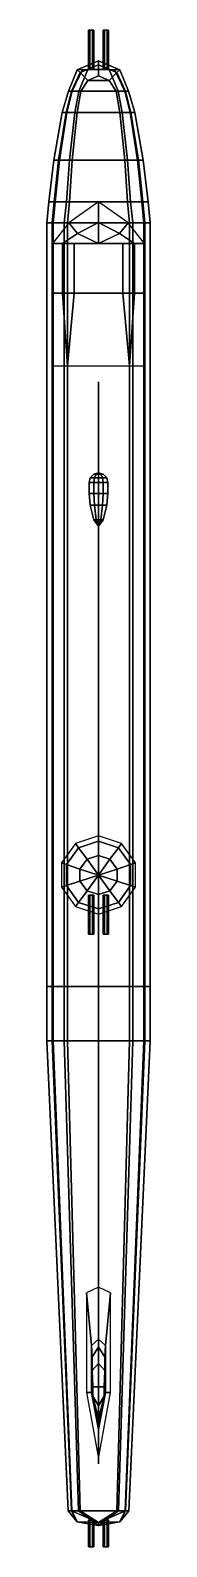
# Model space of a CAD drawing. Extents: x -1 to 1, y -14.2 to 14.6.
import ezdxf

# ---------------------------------------------------------------- set-up
doc = ezdxf.new("R2010")
doc.units = 0
doc.layers.get('0').update_dxf_attribs({"linetype": 'CONTINUOUS'})

msp = doc.modelspace()

# ---------------------------------------------------------------- linework, layer by layer
for points in [[(-0.165, 14.57, 0.293), (-0.19, 14.57, 0.25), (-0.19, 13.83, 0.25), (-0.165, 13.83, 0.293)], [(-0.19, 14.57, 0.25), (-0.165, 14.57, 0.207), (-0.165, 13.83, 0.207), (-0.19, 13.83, 0.25)], [(-0.09, 14.57, 0.25), (-0.19, 14.57, 0.25), (-0.165, 14.57, 0.293), (-0.115, 14.57, 0.293)], [(-0.115, 14.57, 0.207), (-0.165, 14.57, 0.207), (-0.19, 14.57, 0.25), (-0.09, 14.57, 0.25)], [(-0.115, 14.57, 0.293), (-0.165, 14.57, 0.293), (-0.165, 13.83, 0.293), (-0.115, 13.83, 0.293)], [(-0.165, 14.57, 0.207), (-0.115, 14.57, 0.207), (-0.115, 13.83, 0.207), (-0.165, 13.83, 0.207)], [(-0.09, 14.57, 0.25), (-0.115, 14.57, 0.293), (-0.115, 13.83, 0.293), (-0.09, 13.83, 0.25)], [(-0.115, 14.57, 0.207), (-0.09, 14.57, 0.25), (-0.09, 13.83, 0.25), (-0.115, 13.83, 0.207)], [(0.09, 14.57, 0.25), (0.115, 14.57, 0.207), (0.115, 13.83, 0.207), (0.09, 13.83, 0.25)], [(0.115, 14.57, 0.293), (0.09, 14.57, 0.25), (0.09, 13.83, 0.25), (0.115, 13.83, 0.293)], [(0.165, 14.57, 0.207), (0.115, 14.57, 0.207), (0.09, 14.57, 0.25), (0.19, 14.57, 0.25)], [(0.19, 14.57, 0.25), (0.09, 14.57, 0.25), (0.115, 14.57, 0.293), (0.165, 14.57, 0.293)], [(0.115, 14.57, 0.207), (0.165, 14.57, 0.207), (0.165, 13.83, 0.207), (0.115, 13.83, 0.207)], [(0.165, 14.57, 0.293), (0.115, 14.57, 0.293), (0.115, 13.83, 0.293), (0.165, 13.83, 0.293)], [(0.165, 14.57, 0.207), (0.19, 14.57, 0.25), (0.19, 13.83, 0.25), (0.165, 13.83, 0.207)], [(0.19, 14.57, 0.25), (0.165, 14.57, 0.293), (0.165, 13.83, 0.293), (0.19, 13.83, 0.25)], [(-0.403, 13.823, -0.86), (-0.302, 13.827, -0.95), (-0.498, 13.42, -1.045), (-0.571, 13.42, -0.93)], [(-0.403, 13.823, -0.86), (-0.571, 13.42, -0.93), (-0.571, 13.42, 0.267), (-0.403, 13.823, 0.14)], [(-0.349, 13.769, 0.425), (-0.403, 13.823, 0.14), (-0.571, 13.42, 0.267), (-0.51, 13.42, 0.431)], [(-0.302, 13.827, -0.95), (-0.2, 13.83, -1.04), (-0.371, 13.42, -1.13), (-0.498, 13.42, -1.045)], [(0, 13.99, -0.86), (-0.403, 13.823, -0.86), (-0.403, 13.823, 0.14), (0, 13.99, 0.14)], [(0, 13.83, -1.04), (-0.2, 13.83, -1.04), (-0.403, 13.823, -0.86), (0, 13.99, -0.86)], [(0, 13.914, 0.425), (0, 13.99, 0.14), (-0.403, 13.823, 0.14), (-0.349, 13.769, 0.425)], [(-0.2, 13.83, -1.04), (0.2, 13.83, -1.04), (0.371, 13.42, -1.13), (-0.371, 13.42, -1.13)], [(0, 13.705, 0.634), (0, 13.914, 0.425), (-0.349, 13.769, 0.425), (-0.202, 13.622, 0.634)], [(0.403, 13.823, -0.86), (0, 13.99, -0.86), (0, 13.99, 0.14), (0.403, 13.823, 0.14)], [(0.2, 13.83, -1.04), (0, 13.83, -1.04), (0, 13.99, -0.86), (0.403, 13.823, -0.86)], [(0.349, 13.769, 0.425), (0.403, 13.823, 0.14), (0, 13.99, 0.14), (0, 13.914, 0.425)], [(0.202, 13.622, 0.634), (0.349, 13.769, 0.425), (0, 13.914, 0.425), (0, 13.705, 0.634)], [(0.498, 13.42, -1.045), (0.371, 13.42, -1.13), (0.2, 13.83, -1.04), (0.302, 13.827, -0.95)], [(0.571, 13.42, -0.93), (0.498, 13.42, -1.045), (0.302, 13.827, -0.95), (0.403, 13.823, -0.86)], [(0.51, 13.42, 0.431), (0.571, 13.42, 0.267), (0.403, 13.823, 0.14), (0.349, 13.769, 0.425)], [(0.571, 13.42, -0.93), (0.403, 13.823, -0.86), (0.403, 13.823, 0.14), (0.571, 13.42, 0.267)], [(-0.202, 13.622, 0.634), (-0.349, 13.769, 0.425), (-0.51, 13.42, 0.431), (-0.334, 13.42, 0.65)], [(-0.334, 13.42, 0.65), (0.334, 13.42, 0.65), (0.202, 13.622, 0.634), (-0.202, 13.622, 0.634)], [(-0.202, 13.622, 0.634), (0.202, 13.622, 0.634), (0, 13.705, 0.634)], [(0.334, 13.42, 0.65), (0.51, 13.42, 0.431), (0.349, 13.769, 0.425), (0.202, 13.622, 0.634)], [(-0.51, 13.42, 0.431), (-0.571, 13.42, 0.267), (-0.687, 13.01, 0.464), (-0.614, 13.01, 0.661)], [(-0.571, 13.42, 0.267), (-0.571, 13.42, -0.93), (-0.687, 13.01, -0.975), (-0.687, 13.01, 0.464)], [(-0.571, 13.42, -0.93), (-0.498, 13.42, -1.045), (-0.599, 13.01, -1.114), (-0.687, 13.01, -0.975)], [(-0.334, 13.42, 0.65), (-0.51, 13.42, 0.431), (-0.614, 13.01, 0.661), (-0.402, 13.01, 0.924)], [(-0.498, 13.42, -1.045), (-0.371, 13.42, -1.13), (-0.446, 13.01, -1.216), (-0.599, 13.01, -1.114)], [(-0.371, 13.42, -1.13), (0.371, 13.42, -1.13), (0.446, 13.01, -1.216), (-0.446, 13.01, -1.216)], [(-0.402, 13.01, 0.924), (0.402, 13.01, 0.924), (0.334, 13.42, 0.65), (-0.334, 13.42, 0.65)], [(0.402, 13.01, 0.924), (0.614, 13.01, 0.661), (0.51, 13.42, 0.431), (0.334, 13.42, 0.65)], [(0.599, 13.01, -1.114), (0.446, 13.01, -1.216), (0.371, 13.42, -1.13), (0.498, 13.42, -1.045)], [(0.687, 13.01, -0.975), (0.599, 13.01, -1.114), (0.498, 13.42, -1.045), (0.571, 13.42, -0.93)], [(0.614, 13.01, 0.661), (0.687, 13.01, 0.464), (0.571, 13.42, 0.267), (0.51, 13.42, 0.431)], [(0.687, 13.01, 0.464), (0.687, 13.01, -0.975), (0.571, 13.42, -0.93), (0.571, 13.42, 0.267)], [(-0.614, 13.01, 0.661), (-0.687, 13.01, 0.464), (-0.85, 12.11, 0.73), (-0.76, 12.11, 0.974)], [(-0.687, 13.01, 0.464), (-0.687, 13.01, -0.975), (-0.85, 12.11, -1.052), (-0.85, 12.11, 0.73)], [(-0.687, 13.01, -0.975), (-0.599, 13.01, -1.114), (-0.742, 12.11, -1.223), (-0.85, 12.11, -1.052)], [(-0.402, 13.01, 0.924), (-0.614, 13.01, 0.661), (-0.76, 12.11, 0.974), (-0.497, 12.11, 1.3)], [(-0.599, 13.01, -1.114), (-0.446, 13.01, -1.216), (-0.552, 12.11, -1.35), (-0.742, 12.11, -1.223)], [(-0.446, 13.01, -1.216), (0.446, 13.01, -1.216), (0.552, 12.11, -1.35), (-0.552, 12.11, -1.35)], [(-0.497, 12.11, 1.3), (0.497, 12.11, 1.3), (0.402, 13.01, 0.924), (-0.402, 13.01, 0.924)], [(0.497, 12.11, 1.3), (0.76, 12.11, 0.974), (0.614, 13.01, 0.661), (0.402, 13.01, 0.924)], [(0.742, 12.11, -1.223), (0.552, 12.11, -1.35), (0.446, 13.01, -1.216), (0.599, 13.01, -1.114)], [(0.85, 12.11, -1.052), (0.742, 12.11, -1.223), (0.599, 13.01, -1.114), (0.687, 13.01, -0.975)], [(0.76, 12.11, 0.974), (0.85, 12.11, 0.73), (0.687, 13.01, 0.464), (0.614, 13.01, 0.661)], [(0.85, 12.11, 0.73), (0.85, 12.11, -1.052), (0.687, 13.01, -0.975), (0.687, 13.01, 0.464)], [(-0.76, 12.11, 0.974), (-0.85, 12.11, 0.73), (-0.94, 11.32, 0.95), (-0.84, 11.32, 1.22)], [(-0.85, 12.11, 0.73), (-0.85, 12.11, -1.052), (-0.94, 11.32, -1.02), (-0.94, 11.32, 0.95)], [(-0.85, 12.11, -1.052), (-0.742, 12.11, -1.223), (-0.82, 11.32, -1.21), (-0.94, 11.32, -1.02)], [(-0.497, 12.11, 1.3), (-0.76, 12.11, 0.974), (-0.84, 11.32, 1.22), (-0.55, 11.32, 1.58)], [(-0.742, 12.11, -1.223), (-0.552, 12.11, -1.35), (-0.61, 11.32, -1.35), (-0.82, 11.32, -1.21)], [(-0.552, 12.11, -1.35), (0.552, 12.11, -1.35), (0.61, 11.32, -1.35), (-0.61, 11.32, -1.35)], [(-0.55, 11.32, 1.58), (0.55, 11.32, 1.58), (0.497, 12.11, 1.3), (-0.497, 12.11, 1.3)], [(0.55, 11.32, 1.58), (0.84, 11.32, 1.22), (0.76, 12.11, 0.974), (0.497, 12.11, 1.3)], [(0.82, 11.32, -1.21), (0.61, 11.32, -1.35), (0.552, 12.11, -1.35), (0.742, 12.11, -1.223)], [(0.94, 11.32, -1.02), (0.82, 11.32, -1.21), (0.742, 12.11, -1.223), (0.85, 12.11, -1.052)], [(0.84, 11.32, 1.22), (0.94, 11.32, 0.95), (0.85, 12.11, 0.73), (0.76, 12.11, 0.974)], [(0.94, 11.32, 0.95), (0.94, 11.32, -1.02), (0.85, 12.11, -1.052), (0.85, 12.11, 0.73)], [(-0.84, 11.32, 1.22), (-0.94, 11.32, 0.95), (-0.98, 10.92, 0.95), (-0.88, 10.92, 1.22)], [(-0.94, 11.32, 0.95), (-0.94, 11.32, -1.02), (-0.98, 10.92, -1.02), (-0.98, 10.92, 0.95)], [(-0.94, 11.32, -1.02), (-0.82, 11.32, -1.21), (-0.86, 10.92, -1.21), (-0.98, 10.92, -1.02)], [(-0.55, 11.32, 1.58), (-0.84, 11.32, 1.22), (-0.88, 10.92, 1.22), (-0.59, 10.92, 1.58)], [(-0.82, 11.32, -1.21), (-0.61, 11.32, -1.35), (-0.65, 10.92, -1.35), (-0.86, 10.92, -1.21)], [(0.65, 10.92, -1.35), (-0.65, 10.92, -1.35), (-0.61, 11.32, -1.35), (0.61, 11.32, -1.35)], [(0.55, 11.32, 1.58), (-0.55, 11.32, 1.58), (-0.59, 10.92, 1.58), (0.59, 10.92, 1.58)], [(-0.56, 10.92, 1.58), (-0.4, 10.72, 1.94), (0, 10.93, 1.94), (0, 11.32, 1.58)], [(0, 11.32, 1.58), (0, 10.93, 1.94), (0.4, 10.72, 1.94), (0.56, 10.92, 1.58)], [(0.59, 10.92, 1.58), (0.88, 10.92, 1.22), (0.84, 11.32, 1.22), (0.55, 11.32, 1.58)], [(0.86, 10.92, -1.21), (0.65, 10.92, -1.35), (0.61, 11.32, -1.35), (0.82, 11.32, -1.21)], [(0.98, 10.92, -1.02), (0.86, 10.92, -1.21), (0.82, 11.32, -1.21), (0.94, 11.32, -1.02)], [(0.88, 10.92, 1.22), (0.98, 10.92, 0.95), (0.94, 11.32, 0.95), (0.84, 11.32, 1.22)], [(0.98, 10.92, 0.95), (0.98, 10.92, -1.02), (0.94, 11.32, -1.02), (0.94, 11.32, 0.95)], [(-0.4, 10.72, 1.94), (0, 10.53, 2.13), (0, 10.53, 2.13), (0, 10.93, 1.94)], [(0, 10.93, 1.94), (0, 10.53, 2.13), (0, 10.53, 2.13), (0.4, 10.72, 1.94)], [(-0.98, 10.92, 0.95), (-0.98, 10.92, -1.02), (-0.98, -3.55, -1.02), (-0.98, -3.55, 0.95)], [(-0.98, 10.92, -1.02), (-0.86, 10.92, -1.21), (-0.86, -3.55, -1.21), (-0.98, -3.55, -1.02)], [(-0.88, 10.92, 1.22), (-0.98, 10.92, 0.95), (-0.98, -4.58, 0.95), (-0.88, -4.58, 1.22)], [(-0.59, 10.92, 1.58), (-0.88, 10.92, 1.22), (-0.88, -4.58, 1.22), (-0.59, -4.58, 1.58)], [(-0.87, 10.53, 1.23), (-0.68, 10.53, 1.94), (-0.4, 10.72, 1.94), (-0.56, 10.92, 1.58)], [(-0.86, 10.92, -1.21), (-0.65, 10.92, -1.35), (-0.65, -3.55, -1.35), (-0.86, -3.55, -1.21)], [(-0.68, 10.53, 1.94), (-0.46, 10.53, 2.13), (0, 10.53, 2.13), (-0.4, 10.72, 1.94)], [(0.65, -3.55, -1.35), (-0.65, -3.55, -1.35), (-0.65, 10.92, -1.35), (0.65, 10.92, -1.35)], [(0.59, 10.92, 1.58), (-0.59, 10.92, 1.58), (-0.59, -4.58, 1.58), (0.59, -4.58, 1.58)], [(0.4, 10.72, 1.94), (0, 10.53, 2.13), (0.46, 10.53, 2.13), (0.68, 10.53, 1.94)], [(0.56, 10.92, 1.58), (0.4, 10.72, 1.94), (0.68, 10.53, 1.94), (0.87, 10.53, 1.23)], [(0.59, -4.58, 1.58), (0.88, -4.58, 1.22), (0.88, 10.92, 1.22), (0.59, 10.92, 1.58)], [(0.86, -3.55, -1.21), (0.65, -3.55, -1.35), (0.65, 10.92, -1.35), (0.86, 10.92, -1.21)], [(0.98, -3.55, -1.02), (0.86, -3.55, -1.21), (0.86, 10.92, -1.21), (0.98, 10.92, -1.02)], [(0.88, -4.58, 1.22), (0.98, -4.58, 0.95), (0.98, 10.92, 0.95), (0.88, 10.92, 1.22)], [(0.98, -3.55, 0.95), (0.98, -3.55, -1.02), (0.98, 10.92, -1.02), (0.98, 10.92, 0.95)], [(-0.87, 9.59, 1.23), (-0.68, 9.59, 1.94), (-0.68, 10.53, 1.94), (-0.87, 10.53, 1.23)], [(-0.68, 9.59, 1.94), (-0.46, 9.59, 2.13), (-0.46, 10.53, 2.13), (-0.68, 10.53, 1.94)], [(0.46, 10.53, 2.13), (-0.46, 10.53, 2.13), (-0.46, 9.59, 2.13), (0.46, 9.59, 2.13)], [(0.68, 10.53, 1.94), (0.46, 10.53, 2.13), (0.46, 9.59, 2.13), (0.68, 9.59, 1.94)], [(0.87, 10.53, 1.23), (0.68, 10.53, 1.94), (0.68, 9.59, 1.94), (0.87, 9.59, 1.23)], [(-0.87, 8.21, 1.23), (-0.59, 8.21, 1.58), (-0.68, 9.59, 1.94), (-0.87, 9.59, 1.23)], [(-0.59, 8.21, 1.58), (-0.59, 8.21, 1.58), (-0.46, 9.59, 2.13), (-0.68, 9.59, 1.94)], [(0.46, 9.59, 2.13), (-0.46, 9.59, 2.13), (-0.59, 8.21, 1.58), (0.59, 8.21, 1.58)], [(0.68, 9.59, 1.94), (0.46, 9.59, 2.13), (0.59, 8.21, 1.58)], [(0.87, 9.59, 1.23), (0.68, 9.59, 1.94), (0.59, 8.21, 1.58), (0.87, 8.21, 1.23)], [(0, 7.91, 1.58), (0, 7.69, 1.58), (0, 7.74, 2.96), (0, 7.91, 2.96)], [(0, 7.91, 2.96), (0, 7.74, 2.96), (0, 7.69, 1.58), (0, 7.91, 1.58)], [(0, 7.737, 2.884), (0, -10.39, 5.07), (0, -10.429, 5.1), (0, 7.739, 2.925)], [(0, 7.739, 2.925), (0, -10.429, 5.1), (0, -10.39, 5.07), (0, 7.737, 2.884)], [(-0.156, 6.09, 2.03), (-0.18, 6, 2.03), (-0.09, 6, 2.186), (-0.078, 6.09, 2.165)], [(-0.078, 6.09, 1.895), (-0.09, 6, 1.874), (-0.18, 6, 2.03), (-0.156, 6.09, 2.03)], [(-0.09, 6.156, 2.03), (-0.156, 6.09, 2.03), (-0.078, 6.09, 2.165), (-0.045, 6.156, 2.108)], [(-0.045, 6.156, 1.952), (-0.078, 6.09, 1.895), (-0.156, 6.09, 2.03), (-0.09, 6.156, 2.03)], [(0, 6.18, 2.03), (-0.09, 6.156, 2.03), (-0.045, 6.156, 2.108), (0, 6.18, 2.03)], [(0, 6.18, 2.03), (-0.045, 6.156, 1.952), (-0.09, 6.156, 2.03), (0, 6.18, 2.03)], [(-0.078, 6.09, 2.165), (-0.09, 6, 2.186), (0.09, 6, 2.186), (0.078, 6.09, 2.165)], [(0.078, 6.09, 1.895), (0.09, 6, 1.874), (-0.09, 6, 1.874), (-0.078, 6.09, 1.895)], [(-0.045, 6.156, 2.108), (-0.078, 6.09, 2.165), (0.078, 6.09, 2.165), (0.045, 6.156, 2.108)], [(0.045, 6.156, 1.952), (0.078, 6.09, 1.895), (-0.078, 6.09, 1.895), (-0.045, 6.156, 1.952)], [(0, 6.18, 2.03), (-0.045, 6.156, 2.108), (0.045, 6.156, 2.108), (0, 6.18, 2.03)], [(0, 6.18, 2.03), (0.045, 6.156, 1.952), (-0.045, 6.156, 1.952), (0, 6.18, 2.03)], [(0, 6.18, 2.03), (0.045, 6.156, 2.108), (0.09, 6.156, 2.03), (0, 6.18, 2.03)], [(0, 6.18, 2.03), (0.09, 6.156, 2.03), (0.045, 6.156, 1.952), (0, 6.18, 2.03)], [(0.045, 6.156, 2.108), (0.078, 6.09, 2.165), (0.156, 6.09, 2.03), (0.09, 6.156, 2.03)], [(0.09, 6.156, 2.03), (0.156, 6.09, 2.03), (0.078, 6.09, 1.895), (0.045, 6.156, 1.952)], [(0.078, 6.09, 2.165), (0.09, 6, 2.186), (0.18, 6, 2.03), (0.156, 6.09, 2.03)], [(0.156, 6.09, 2.03), (0.18, 6, 2.03), (0.09, 6, 1.874), (0.078, 6.09, 1.895)], [(-0.09, 6, 2.186), (-0.18, 6, 2.03), (-0.18, 5.79, 2.03), (-0.09, 5.79, 2.186)], [(-0.18, 6, 2.03), (-0.09, 6, 1.874), (-0.09, 5.79, 1.874), (-0.18, 5.79, 2.03)], [(-0.156, 5.57, 2.03), (-0.18, 5.79, 2.03), (-0.09, 5.79, 1.874), (-0.078, 5.57, 1.895)], [(-0.078, 5.57, 2.165), (-0.09, 5.79, 2.186), (-0.18, 5.79, 2.03), (-0.156, 5.57, 2.03)], [(0.09, 6, 2.186), (-0.09, 6, 2.186), (-0.09, 5.79, 2.186), (0.09, 5.79, 2.186)], [(-0.09, 6, 1.874), (0.09, 6, 1.874), (0.09, 5.79, 1.874), (-0.09, 5.79, 1.874)], [(-0.078, 5.57, 1.895), (-0.09, 5.79, 1.874), (0.09, 5.79, 1.874), (0.078, 5.57, 1.895)], [(0.078, 5.57, 2.165), (0.09, 5.79, 2.186), (-0.09, 5.79, 2.186), (-0.078, 5.57, 2.165)], [(0, 5.93, 1.88), (0, 5.64, 1.89), (0, 5.64, 1.58), (0, 5.93, 1.58)], [(0, 5.93, 1.58), (0, 5.64, 1.58), (0, 5.64, 1.89), (0, 5.93, 1.88)], [(0.078, 5.57, 1.895), (0.09, 5.79, 1.874), (0.18, 5.79, 2.03), (0.156, 5.57, 2.03)], [(0.156, 5.57, 2.03), (0.18, 5.79, 2.03), (0.09, 5.79, 2.186), (0.078, 5.57, 2.165)], [(0.18, 6, 2.03), (0.09, 6, 2.186), (0.09, 5.79, 2.186), (0.18, 5.79, 2.03)], [(0.09, 6, 1.874), (0.18, 6, 2.03), (0.18, 5.79, 2.03), (0.09, 5.79, 1.874)], [(-0.09, 5.29, 2.03), (-0.156, 5.57, 2.03), (-0.078, 5.57, 1.895), (-0.045, 5.29, 1.952)], [(-0.045, 5.29, 2.108), (-0.078, 5.57, 2.165), (-0.156, 5.57, 2.03), (-0.09, 5.29, 2.03)], [(-0.045, 5.29, 1.952), (-0.078, 5.57, 1.895), (0.078, 5.57, 1.895), (0.045, 5.29, 1.952)], [(0.045, 5.29, 2.108), (0.078, 5.57, 2.165), (-0.078, 5.57, 2.165), (-0.045, 5.29, 2.108)], [(0.045, 5.29, 1.952), (0.078, 5.57, 1.895), (0.156, 5.57, 2.03), (0.09, 5.29, 2.03)], [(0.09, 5.29, 2.03), (0.156, 5.57, 2.03), (0.078, 5.57, 2.165), (0.045, 5.29, 2.108)], [(0, 5.17, 2.03), (-0.09, 5.29, 2.03), (-0.045, 5.29, 1.952), (0, 5.17, 2.03)], [(0, 5.17, 2.03), (-0.045, 5.29, 2.108), (-0.09, 5.29, 2.03), (0, 5.17, 2.03)], [(0, 5.17, 2.03), (-0.045, 5.29, 1.952), (0.045, 5.29, 1.952), (0, 5.17, 2.03)], [(0, 5.17, 2.03), (0.045, 5.29, 2.108), (-0.045, 5.29, 2.108), (0, 5.17, 2.03)], [(0, 5.17, 2.03), (0.045, 5.29, 1.952), (0.09, 5.29, 2.03), (0, 5.17, 2.03)], [(0, 5.17, 2.03), (0.09, 5.29, 2.03), (0.045, 5.29, 2.108), (0, 5.17, 2.03)], [(-0.377, -0.922, 1.8), (-0.435, -0.841, 1.43), (-0.704, -1.211, 1.43), (-0.609, -1.242, 1.8)], [(0, -0.799, 1.8), (0, -0.7, 1.43), (-0.435, -0.841, 1.43), (-0.377, -0.922, 1.8)], [(0, -1.07, 2.071), (0, -0.799, 1.8), (-0.377, -0.922, 1.8), (-0.217, -1.141, 2.071)], [(0.377, -0.922, 1.8), (0.435, -0.841, 1.43), (0, -0.7, 1.43), (0, -0.799, 1.8)], [(0.217, -1.141, 2.071), (0.377, -0.922, 1.8), (0, -0.799, 1.8), (0, -1.07, 2.071)], [(0.609, -1.242, 1.8), (0.704, -1.211, 1.43), (0.435, -0.841, 1.43), (0.377, -0.922, 1.8)], [(-0.217, -1.141, 2.071), (-0.377, -0.922, 1.8), (-0.609, -1.242, 1.8), (-0.352, -1.326, 2.071)], [(0, -1.44, 2.17), (-0.217, -1.141, 2.071), (-0.352, -1.326, 2.071), (0, -1.44, 2.17)], [(0, -1.44, 2.17), (0, -1.07, 2.071), (-0.217, -1.141, 2.071), (0, -1.44, 2.17)], [(0, -1.44, 2.17), (0.217, -1.141, 2.071), (0, -1.07, 2.071), (0, -1.44, 2.17)], [(0, -1.44, 2.17), (0.352, -1.326, 2.071), (0.217, -1.141, 2.071), (0, -1.44, 2.17)], [(0.352, -1.326, 2.071), (0.609, -1.242, 1.8), (0.377, -0.922, 1.8), (0.217, -1.141, 2.071)], [(-0.609, -1.242, 1.8), (-0.704, -1.211, 1.43), (-0.704, -1.669, 1.43), (-0.609, -1.638, 1.8)], [(-0.352, -1.326, 2.071), (-0.609, -1.242, 1.8), (-0.609, -1.638, 1.8), (-0.352, -1.554, 2.071)], [(0, -1.44, 2.17), (-0.352, -1.326, 2.071), (-0.352, -1.554, 2.071), (0, -1.44, 2.17)], [(0, -1.44, 2.17), (0.352, -1.554, 2.071), (0.352, -1.326, 2.071), (0, -1.44, 2.17)], [(0.352, -1.554, 2.071), (0.609, -1.638, 1.8), (0.609, -1.242, 1.8), (0.352, -1.326, 2.071)], [(0.609, -1.638, 1.8), (0.704, -1.669, 1.43), (0.704, -1.211, 1.43), (0.609, -1.242, 1.8)], [(-0.609, -1.638, 1.8), (-0.704, -1.669, 1.43), (-0.435, -2.039, 1.43), (-0.377, -1.958, 1.8)], [(-0.352, -1.554, 2.071), (-0.609, -1.638, 1.8), (-0.377, -1.958, 1.8), (-0.217, -1.739, 2.071)], [(0, -1.44, 2.17), (-0.352, -1.554, 2.071), (-0.217, -1.739, 2.071), (0, -1.44, 2.17)], [(0, -1.44, 2.17), (-0.217, -1.739, 2.071), (0, -1.81, 2.071), (0, -1.44, 2.17)], [(0, -1.44, 2.17), (0, -1.81, 2.071), (0.217, -1.739, 2.071), (0, -1.44, 2.17)], [(0, -1.44, 2.17), (0.217, -1.739, 2.071), (0.352, -1.554, 2.071), (0, -1.44, 2.17)], [(0.217, -1.739, 2.071), (0.377, -1.958, 1.8), (0.609, -1.638, 1.8), (0.352, -1.554, 2.071)], [(0.377, -1.958, 1.8), (0.435, -2.039, 1.43), (0.704, -1.669, 1.43), (0.609, -1.638, 1.8)], [(-0.377, -1.958, 1.8), (-0.435, -2.039, 1.43), (0, -2.18, 1.43), (0, -2.081, 1.8)], [(-0.217, -1.739, 2.071), (-0.377, -1.958, 1.8), (0, -2.081, 1.8), (0, -1.81, 2.071)], [(-0.19, -2.56, 1.8), (-0.165, -2.56, 1.843), (-0.165, -1.82, 1.843), (-0.19, -1.82, 1.8)], [(-0.165, -2.56, 1.757), (-0.19, -2.56, 1.8), (-0.19, -1.82, 1.8), (-0.165, -1.82, 1.757)], [(-0.165, -2.56, 1.843), (-0.115, -2.56, 1.843), (-0.115, -1.82, 1.843), (-0.165, -1.82, 1.843)], [(-0.115, -2.56, 1.757), (-0.165, -2.56, 1.757), (-0.165, -1.82, 1.757), (-0.115, -1.82, 1.757)], [(-0.115, -2.56, 1.843), (-0.09, -2.56, 1.8), (-0.09, -1.82, 1.8), (-0.115, -1.82, 1.843)], [(-0.09, -2.56, 1.8), (-0.115, -2.56, 1.757), (-0.115, -1.82, 1.757), (-0.09, -1.82, 1.8)], [(0, -1.81, 2.071), (0, -2.081, 1.8), (0.377, -1.958, 1.8), (0.217, -1.739, 2.071)], [(0, -2.081, 1.8), (0, -2.18, 1.43), (0.435, -2.039, 1.43), (0.377, -1.958, 1.8)], [(0.115, -2.56, 1.757), (0.09, -2.56, 1.8), (0.09, -1.82, 1.8), (0.115, -1.82, 1.757)], [(0.09, -2.56, 1.8), (0.115, -2.56, 1.843), (0.115, -1.82, 1.843), (0.09, -1.82, 1.8)], [(0.165, -2.56, 1.757), (0.115, -2.56, 1.757), (0.115, -1.82, 1.757), (0.165, -1.82, 1.757)], [(0.115, -2.56, 1.843), (0.165, -2.56, 1.843), (0.165, -1.82, 1.843), (0.115, -1.82, 1.843)], [(0.19, -2.56, 1.8), (0.165, -2.56, 1.757), (0.165, -1.82, 1.757), (0.19, -1.82, 1.8)], [(0.165, -2.56, 1.843), (0.19, -2.56, 1.8), (0.19, -1.82, 1.8), (0.165, -1.82, 1.843)], [(-0.115, -2.56, 1.843), (-0.165, -2.56, 1.843), (-0.19, -2.56, 1.8), (-0.09, -2.56, 1.8)], [(-0.09, -2.56, 1.8), (-0.19, -2.56, 1.8), (-0.165, -2.56, 1.757), (-0.115, -2.56, 1.757)], [(0.19, -2.56, 1.8), (0.09, -2.56, 1.8), (0.115, -2.56, 1.757), (0.165, -2.56, 1.757)], [(0.165, -2.56, 1.843), (0.115, -2.56, 1.843), (0.09, -2.56, 1.8), (0.19, -2.56, 1.8)], [(-0.98, -3.55, 0.95), (-0.98, -3.55, -1.02), (-0.98, -4.58, -0.93), (-0.98, -4.58, 0.95)], [(-0.98, -3.55, -1.02), (-0.86, -3.55, -1.21), (-0.86, -4.58, -1.12), (-0.98, -4.58, -0.93)], [(-0.86, -3.55, -1.21), (-0.65, -3.55, -1.35), (-0.65, -4.58, -1.26), (-0.86, -4.58, -1.12)], [(0.65, -4.58, -1.26), (-0.65, -4.58, -1.26), (-0.65, -3.55, -1.35), (0.65, -3.55, -1.35)], [(0.86, -4.58, -1.12), (0.65, -4.58, -1.26), (0.65, -3.55, -1.35), (0.86, -3.55, -1.21)], [(0.98, -4.58, -0.93), (0.86, -4.58, -1.12), (0.86, -3.55, -1.21), (0.98, -3.55, -1.02)], [(0.98, -4.58, 0.95), (0.98, -4.58, -0.93), (0.98, -3.55, -1.02), (0.98, -3.55, 0.95)], [(-0.98, -4.58, 0.95), (-0.98, -4.58, -0.93), (-0.573, -13.49, 0.119), (-0.573, -13.49, 1.212)], [(-0.98, -4.58, -0.93), (-0.86, -4.58, -1.12), (-0.503, -13.49, 0.008), (-0.573, -13.49, 0.119)], [(-0.88, -4.58, 1.22), (-0.98, -4.58, 0.95), (-0.573, -13.49, 1.212), (-0.514, -13.49, 1.37)], [(-0.59, -4.58, 1.58), (-0.88, -4.58, 1.22), (-0.514, -13.49, 1.37), (-0.345, -13.49, 1.58)], [(-0.86, -4.58, -1.12), (-0.65, -4.58, -1.26), (-0.38, -13.49, -0.074), (-0.503, -13.49, 0.008)], [(0.38, -13.49, -0.074), (-0.38, -13.49, -0.074), (-0.65, -4.58, -1.26), (0.65, -4.58, -1.26)], [(0.59, -4.58, 1.58), (-0.59, -4.58, 1.58), (-0.345, -13.49, 1.58), (0.345, -13.49, 1.58)], [(0.345, -13.49, 1.58), (0.514, -13.49, 1.37), (0.88, -4.58, 1.22), (0.59, -4.58, 1.58)], [(0.503, -13.49, 0.008), (0.38, -13.49, -0.074), (0.65, -4.58, -1.26), (0.86, -4.58, -1.12)], [(0.573, -13.49, 0.119), (0.503, -13.49, 0.008), (0.86, -4.58, -1.12), (0.98, -4.58, -0.93)], [(0.514, -13.49, 1.37), (0.573, -13.49, 1.212), (0.98, -4.58, 0.95), (0.88, -4.58, 1.22)], [(0.573, -13.49, 1.212), (0.573, -13.49, 0.119), (0.98, -4.58, -0.93), (0.98, -4.58, 0.95)], [(0, -4.6, -1.42), (0, -6.92, -1.12), (0, -6.92, -1.21), (0, -4.6, -1.53)], [(0, -4.6, -1.53), (0, -6.92, -1.21), (0, -6.92, -1.12), (0, -4.6, -1.42)], [(0, -4.75, -1.23), (0, -4.87, -1.22), (0, -4.87, -1.385), (0, -4.75, -1.401)], [(0, -4.75, -1.401), (0, -4.87, -1.385), (0, -4.87, -1.22), (0, -4.75, -1.23)], [(0, -5.66, -1.283), (0, -5.78, -1.267), (0, -5.78, -1.1), (0, -5.66, -1.11)], [(0, -5.66, -1.11), (0, -5.78, -1.1), (0, -5.78, -1.267), (0, -5.66, -1.283)], [(0, -6.55, -0.99), (0, -6.67, -0.98), (0, -6.67, -1.152), (0, -6.55, -1.168)], [(0, -6.55, -1.168), (0, -6.67, -1.152), (0, -6.67, -0.98), (0, -6.55, -0.99)], [(0, -10.24, 4.82), (0, -9.25, 1.58), (-0.23, -9.36, 1.58), (-0.13, -10.36, 4.82)], [(-0.23, -9.36, 1.58), (-0.23, -11.25, 1.58), (-0.13, -11.25, 4.82), (-0.13, -10.36, 4.82)], [(0.13, -10.36, 4.82), (0.23, -9.36, 1.58), (0, -9.25, 1.58), (0, -10.24, 4.82)], [(0.13, -11.25, 4.82), (0.23, -11.25, 1.58), (0.23, -9.36, 1.58), (0.13, -10.36, 4.82)], [(0, -10.39, 5.07), (0, -10.24, 4.82), (-0.13, -10.36, 4.82), (-0.12, -10.57, 5.07)], [(0.12, -10.57, 5.07), (0.13, -10.36, 4.82), (0, -10.24, 4.82), (0, -10.39, 5.07)], [(-0.13, -10.36, 4.82), (-0.13, -11.25, 4.82), (-0.12, -11.25, 5.07), (-0.12, -10.57, 5.07)], [(0, -10.7, 5.31), (0, -10.39, 5.07), (-0.12, -10.57, 5.07), (-0.12, -10.83, 5.31)], [(-0.12, -10.57, 5.07), (-0.12, -11.25, 5.07), (-0.12, -11.28, 5.31), (-0.12, -10.83, 5.31)], [(0.12, -10.83, 5.31), (0.12, -10.57, 5.07), (0, -10.39, 5.07), (0, -10.7, 5.31)], [(0.12, -11.25, 5.07), (0.13, -11.25, 4.82), (0.13, -10.36, 4.82), (0.12, -10.57, 5.07)], [(0.12, -11.28, 5.31), (0.12, -11.25, 5.07), (0.12, -10.57, 5.07), (0.12, -10.83, 5.31)], [(0, -11.14, 5.47), (0, -10.7, 5.31), (-0.12, -10.83, 5.31), (-0.11, -11.14, 5.43)], [(-0.12, -10.83, 5.31), (-0.12, -11.28, 5.31), (-0.11, -11.32, 5.43), (-0.11, -11.14, 5.43)], [(0.11, -11.14, 5.43), (0.12, -10.83, 5.31), (0, -10.7, 5.31), (0, -11.14, 5.47)], [(0.11, -11.32, 5.43), (0.12, -11.28, 5.31), (0.12, -10.83, 5.31), (0.11, -11.14, 5.43)], [(-0.11, -11.14, 5.43), (-0.11, -11.32, 5.43), (0, -11.5, 5.47), (0, -11.14, 5.47)], [(0, -11.14, 5.47), (0, -11.5, 5.47), (0.11, -11.32, 5.43), (0.11, -11.14, 5.43)], [(-0.13, -11.25, 4.82), (-0.23, -11.25, 1.58), (0, -12.5, 1.58), (0, -11.95, 4.82)], [(-0.12, -11.25, 5.07), (-0.13, -11.25, 4.82), (0, -11.95, 4.82), (0, -11.91, 5.07)], [(-0.12, -11.28, 5.31), (-0.12, -11.25, 5.07), (0, -11.91, 5.07), (0, -11.74, 5.31)], [(-0.11, -11.32, 5.43), (-0.12, -11.28, 5.31), (0, -11.74, 5.31), (0, -11.5, 5.47)], [(0, -11.95, 4.82), (0, -12.5, 1.58), (0.23, -11.25, 1.58), (0.13, -11.25, 4.82)], [(0, -11.74, 5.31), (0, -11.91, 5.07), (0.12, -11.25, 5.07), (0.12, -11.28, 5.31)], [(0, -11.91, 5.07), (0, -11.95, 4.82), (0.13, -11.25, 4.82), (0.12, -11.25, 5.07)], [(0, -11.5, 5.47), (0, -11.74, 5.31), (0.12, -11.28, 5.31), (0.11, -11.32, 5.43)], [(0, -11.79, -0.3), (0, -11.98, -0.26), (0, -12.329, -0.415), (0, -12.29, -0.48)], [(0, -12.29, -0.48), (0, -12.329, -0.415), (0, -11.98, -0.26), (0, -11.79, -0.3)], [(0, -12.29, -0.48), (0, -12.38, -0.33), (0, -12.6, -0.46), (0, -12.52, -0.6)], [(0, -12.52, -0.6), (0, -12.6, -0.46), (0, -12.38, -0.33), (0, -12.29, -0.48)], [(0, -12.487, -0.394), (0, -12.47, -0.21), (0, -12.55, -0.19), (0, -12.6, -0.46)], [(0, -12.6, -0.46), (0, -12.55, -0.19), (0, -12.47, -0.21), (0, -12.487, -0.394)], [(-0.573, -13.49, 0.119), (-0.403, -13.7, 0.16), (-0.403, -13.7, 1.21), (-0.573, -13.49, 1.212)], [(-0.503, -13.49, 0.008), (-0.403, -13.7, 0.16), (-0.403, -13.7, 0.16), (-0.573, -13.49, 0.119)], [(-0.573, -13.49, 1.212), (-0.403, -13.7, 1.21), (-0.514, -13.49, 1.37), (-0.573, -13.49, 1.212)], [(-0.403, -13.7, 1.21), (0, -13.71, 1.46), (-0.514, -13.49, 1.37), (-0.403, -13.7, 1.21)], [(-0.514, -13.49, 1.37), (0, -13.71, 1.46), (-0.345, -13.49, 1.58), (-0.514, -13.49, 1.37)], [(-0.503, -13.49, 0.008), (-0.38, -13.49, -0.074), (0, -13.77, 0.17), (-0.403, -13.7, 0.16)], [(0.38, -13.49, -0.074), (0, -13.77, 0.17), (0, -13.77, 0.17), (-0.38, -13.49, -0.074)], [(-0.345, -13.49, 1.58), (0, -13.71, 1.46), (0.345, -13.49, 1.58), (-0.345, -13.49, 1.58)], [(0.38, -13.49, -0.074), (0.503, -13.49, 0.008), (0.403, -13.7, 0.16), (0, -13.77, 0.17)], [(0.345, -13.49, 1.58), (0, -13.71, 1.46), (0.514, -13.49, 1.37), (0.345, -13.49, 1.58)], [(0.514, -13.49, 1.37), (0, -13.71, 1.46), (0.403, -13.7, 1.21), (0.514, -13.49, 1.37)], [(0.403, -13.7, 0.16), (0.573, -13.49, 0.119), (0.573, -13.49, 1.212), (0.403, -13.7, 1.21)], [(0.403, -13.7, 0.16), (0.503, -13.49, 0.008), (0.573, -13.49, 0.119), (0.403, -13.7, 0.16)], [(0.573, -13.49, 1.212), (0.514, -13.49, 1.37), (0.403, -13.7, 1.21), (0.573, -13.49, 1.212)], [(-0.403, -13.7, 0.16), (0, -13.77, 0.17), (0, -13.77, 1.21), (-0.403, -13.7, 1.21)], [(-0.403, -13.7, 1.21), (0, -13.77, 1.21), (0, -13.71, 1.46), (-0.403, -13.7, 1.21)], [(-0.19, -14.17, 1.05), (-0.165, -14.17, 1.093), (-0.165, -13.67, 1.093), (-0.19, -13.67, 1.05)], [(-0.165, -14.17, 1.007), (-0.19, -14.17, 1.05), (-0.19, -13.67, 1.05), (-0.165, -13.67, 1.007)], [(-0.165, -14.17, 1.093), (-0.115, -14.17, 1.093), (-0.115, -13.67, 1.093), (-0.165, -13.67, 1.093)], [(-0.115, -14.17, 1.007), (-0.165, -14.17, 1.007), (-0.165, -13.67, 1.007), (-0.115, -13.67, 1.007)], [(-0.115, -14.17, 1.093), (-0.09, -14.17, 1.05), (-0.09, -13.67, 1.05), (-0.115, -13.67, 1.093)], [(-0.09, -14.17, 1.05), (-0.115, -14.17, 1.007), (-0.115, -13.67, 1.007), (-0.09, -13.67, 1.05)], [(0, -13.77, 0.17), (0.403, -13.7, 0.16), (0.403, -13.7, 1.21), (0, -13.77, 1.21)], [(0.403, -13.7, 1.21), (0, -13.71, 1.46), (0, -13.77, 1.21), (0.403, -13.7, 1.21)], [(0.115, -14.17, 1.007), (0.09, -14.17, 1.05), (0.09, -13.67, 1.05), (0.115, -13.67, 1.007)], [(0.09, -14.17, 1.05), (0.115, -14.17, 1.093), (0.115, -13.67, 1.093), (0.09, -13.67, 1.05)], [(0.115, -14.17, 1.093), (0.165, -14.17, 1.093), (0.165, -13.67, 1.093), (0.115, -13.67, 1.093)], [(0.165, -14.17, 1.007), (0.115, -14.17, 1.007), (0.115, -13.67, 1.007), (0.165, -13.67, 1.007)], [(0.165, -14.17, 1.093), (0.19, -14.17, 1.05), (0.19, -13.67, 1.05), (0.165, -13.67, 1.093)], [(0.19, -14.17, 1.05), (0.165, -14.17, 1.007), (0.165, -13.67, 1.007), (0.19, -13.67, 1.05)], [(-0.115, -14.17, 1.093), (-0.165, -14.17, 1.093), (-0.19, -14.17, 1.05), (-0.09, -14.17, 1.05)], [(-0.09, -14.17, 1.05), (-0.19, -14.17, 1.05), (-0.165, -14.17, 1.007), (-0.115, -14.17, 1.007)], [(0.165, -14.17, 1.093), (0.115, -14.17, 1.093), (0.09, -14.17, 1.05), (0.19, -14.17, 1.05)], [(0.19, -14.17, 1.05), (0.09, -14.17, 1.05), (0.115, -14.17, 1.007), (0.165, -14.17, 1.007)]]:
    msp.add_3dface(points)

doc.saveas('drawing.dxf')
